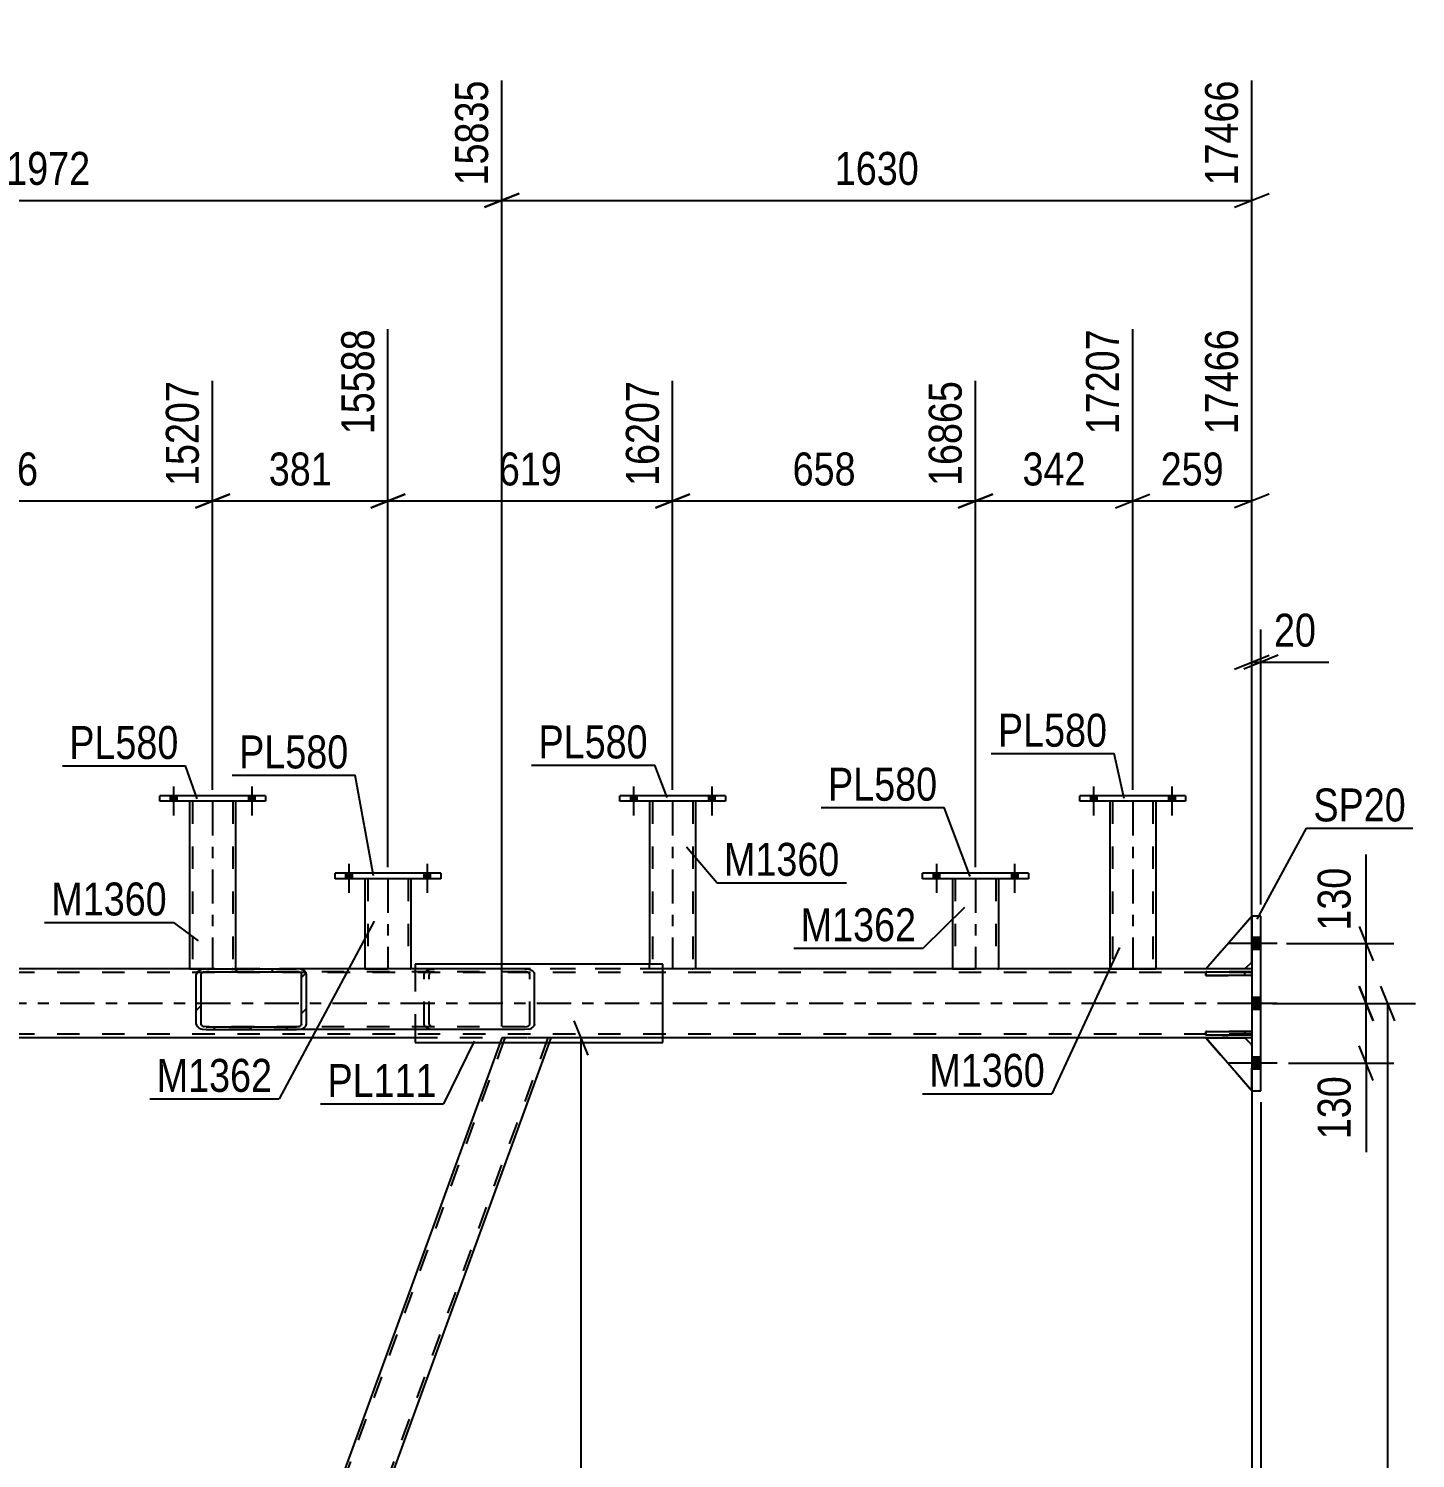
# Model space of a CAD drawing. Header units: millimetres. Extents: x -858 to 331, y -869 to -28.
# Drawn here: x -193.7 to -73.2, y -324.1 to -199.8 of the extents above; entities that cross this region are included whole.
import ezdxf

# ---------------------------------------------------------------- set-up
doc = ezdxf.new("R2010")
doc.units = ezdxf.units.MM
doc.linetypes.add('DXK_LINE_DOT2', pattern=[3.9198, 1.9599, -1.9599])
doc.linetypes.add('DXK_LINE_DOT3', pattern=[5.9187, 2.979, -0.9799, 0.9799, -0.9799])
doc.styles.add('Arial Narrow', font='ARIALN.TTF', dxfattribs={"height": 0.2})

# ---------------------------------------------------------------- blocks, each defined once
blk = doc.blocks.new('Part-570393797-13091 - 12424')
at = {"color": 2, "linetype": 'Continuous'}
for p, q in [((-133.15, -266.48), (-142.35, -266.48)), ((-142.35, -266.96), (-142.35, -266.48)), ((-133.15, -266.96), (-142.35, -266.96)), ((-133.15, -266.48), (-133.15, -266.96))]:
    blk.add_line(p, q, dxfattribs=at)
blk = doc.blocks.new('Part-570393797-12536 - 12424')
at = {"color": 7, "linetype": 'DXK_LINE_DOT2'}
for p, q in [((-87.4, -281.86), (-786.02, -281.86)), ((-87.4, -281.54), (-754, -281.54)), ((-138.61, -281.54), (-178.31, -281.54)), ((-88, -281.54), (-91.4, -281.54)), ((-87.4, -281.54), (-87.4, -287.54)), ((-87.4, -287.22), (-786.02, -287.22)), ((-138.61, -287.54), (-160.15, -287.54)), ((-88, -287.54), (-91.4, -287.54))]:
    blk.add_line(p, q, dxfattribs=at)
at = {"color": 2, "linetype": 'Continuous'}
for p, q in [((-178.31, -281.54), (-205.59, -281.54)), ((-91.4, -281.54), (-138.61, -281.54)), ((-87.4, -281.54), (-88, -281.54)), ((-160.15, -287.54), (-223.74, -287.54)), ((-91.4, -287.54), (-138.61, -287.54)), ((-87.4, -287.54), (-88, -287.54))]:
    blk.add_line(p, q, dxfattribs=at)
at = {"color": 7, "linetype": 'DXK_LINE_DOT3'}
blk.add_line((-87.4, -284.54), (-786.02, -284.54), dxfattribs=at)
blk = doc.blocks.new('Part-570393797-12477 - 12424')
at = {"color": 2, "linetype": 'Continuous'}
for p, q in [((-86.6, -276.94), (-87.4, -276.94)), ((-87.4, -276.94), (-87.4, -292.14)), ((-86.6, -292.14), (-86.6, -276.94)), ((-87.4, -292.14), (-86.6, -292.14))]:
    blk.add_line(p, q, dxfattribs=at)
blk = doc.blocks.new('Part-570393797-12488 - 12424')
at = {"color": 2, "linetype": 'Continuous'}
for p, q in [((-93.15, -266.48), (-102.35, -266.48)), ((-102.35, -266.96), (-102.35, -266.48)), ((-93.15, -266.96), (-102.35, -266.96)), ((-93.15, -266.48), (-93.15, -266.96))]:
    blk.add_line(p, q, dxfattribs=at)
blk = doc.blocks.new('Part-570393797-12652 - 12424')
at = {"color": 7, "linetype": 'DXK_LINE_DOT2'}
for p, q in [((-88, -287.54), (-91.4, -287.54)), ((-91.4, -287.54), (-87.4, -292.14)), ((-87.4, -288.14), (-88, -287.54)), ((-87.4, -292.14), (-87.4, -288.14))]:
    blk.add_line(p, q, dxfattribs=at)
blk = doc.blocks.new('Part-570393797-12523 - 12424')
at = {"color": 2, "linetype": 'Continuous'}
for p, q in [((-179.75, -266.96), (-179.75, -281.54)), ((-175.75, -266.96), (-175.75, -281.54)), ((-179.75, -281.54), (-175.75, -281.54))]:
    blk.add_line(p, q, dxfattribs=at)
at = {"color": 7, "linetype": 'DXK_LINE_DOT2'}
for p, q in [((-175.75, -266.96), (-179.75, -266.96)), ((-179.75, -266.96), (-179.71, -266.96)), ((-179.51, -266.96), (-179.51, -281.54)), ((-175.99, -266.96), (-175.99, -281.54)), ((-176, -281.54), (-176.04, -281.54)), ((-176.04, -281.54), (-176, -281.54)), ((-176, -281.54), (-175.99, -281.54)), ((-175.99, -281.54), (-176, -281.54))]:
    blk.add_line(p, q, dxfattribs=at)
at = {"color": 7, "linetype": 'DXK_LINE_DOT3'}
blk.add_line((-177.75, -266.96), (-177.75, -281.54), dxfattribs=at)
blk = doc.blocks.new('Part-570393797-12528 - 12424')
at = {"color": 2, "linetype": 'Continuous'}
for p, q in [((-173.15, -266.48), (-182.35, -266.48)), ((-182.35, -266.96), (-182.35, -266.48)), ((-173.15, -266.96), (-182.35, -266.96)), ((-173.15, -266.48), (-173.15, -266.96))]:
    blk.add_line(p, q, dxfattribs=at)
blk = doc.blocks.new('Part-570393797-12650 - 12424')
at = {"color": 7, "linetype": 'DXK_LINE_DOT2'}
for p, q in [((-91.4, -281.54), (-87.4, -276.94)), ((-87.4, -276.94), (-87.4, -280.94)), ((-87.4, -280.94), (-88, -281.54)), ((-88, -281.54), (-91.4, -281.54))]:
    blk.add_line(p, q, dxfattribs=at)
blk = doc.blocks.new('Part-570393797-12649 - 12424')
at = {"color": 2, "linetype": 'Continuous'}
for p, q in [((-91.4, -287.3), (-91.4, -286.98)), ((-91.4, -286.98), (-87.4, -286.98)), ((-87.4, -286.98), (-87.4, -287.3)), ((-87.4, -287.3), (-91.4, -287.3))]:
    blk.add_line(p, q, dxfattribs=at)
at = {"color": 7, "linetype": 'DXK_LINE_DOT2'}
blk.add_line((-88, -287.3), (-88, -286.98), dxfattribs=at)
blk = doc.blocks.new('Part-570393797-12651 - 12424')
at = {"color": 2, "linetype": 'Continuous'}
for p, q in [((-91.4, -281.54), (-87.4, -276.94)), ((-87.4, -280.94), (-88, -281.54)), ((-88, -281.54), (-91.4, -281.54))]:
    blk.add_line(p, q, dxfattribs=at)
at = {"color": 7, "linetype": 'DXK_LINE_DOT2'}
blk.add_line((-87.4, -280.94), (-87.4, -276.94), dxfattribs=at)
blk = doc.blocks.new('Part-570393797-12653 - 12424')
at = {"color": 2, "linetype": 'Continuous'}
for p, q in [((-91.4, -287.54), (-88, -287.54)), ((-87.4, -292.14), (-91.4, -287.54)), ((-88, -287.54), (-87.4, -288.14))]:
    blk.add_line(p, q, dxfattribs=at)
at = {"color": 7, "linetype": 'DXK_LINE_DOT2'}
blk.add_line((-87.4, -288.14), (-87.4, -292.14), dxfattribs=at)
blk = doc.blocks.new('Part-570393797-12672 - 12424')
at = {"color": 2, "linetype": 'Continuous'}
for p, q in [((-99.75, -266.96), (-99.75, -281.54)), ((-95.75, -266.96), (-95.75, -281.54)), ((-99.75, -281.54), (-95.75, -281.54))]:
    blk.add_line(p, q, dxfattribs=at)
at = {"color": 7, "linetype": 'DXK_LINE_DOT2'}
for p, q in [((-95.75, -266.96), (-99.75, -266.96)), ((-99.75, -266.96), (-99.71, -266.96)), ((-99.51, -266.96), (-99.51, -281.54)), ((-95.99, -266.96), (-95.99, -281.54)), ((-96.01, -281.54), (-96.05, -281.54)), ((-96.05, -281.54), (-96.01, -281.54)), ((-96.01, -281.54), (-95.99, -281.54)), ((-95.99, -281.54), (-96.01, -281.54))]:
    blk.add_line(p, q, dxfattribs=at)
at = {"color": 7, "linetype": 'DXK_LINE_DOT3'}
blk.add_line((-97.75, -266.96), (-97.75, -281.54), dxfattribs=at)
blk = doc.blocks.new('Bolt-570393797-12805 - 12424')
at = {"linetype": 'Continuous'}
for points in [[(-86.6, -279.86), (-86.6, -278.82), (-87.4, -278.82), (-87.4, -279.86)], [(-86.6, -279.86), (-86.6, -278.82), (-87.4, -278.82), (-87.4, -279.86)], [(-86.6, -279.86), (-86.6, -278.82), (-87.4, -278.82), (-87.4, -279.86)], [(-86.6, -285.06), (-86.6, -284.02), (-87.4, -284.02), (-87.4, -285.06)], [(-86.6, -285.06), (-86.6, -284.02), (-87.4, -284.02), (-87.4, -285.06)], [(-86.6, -290.26), (-86.6, -289.22), (-87.4, -289.22), (-87.4, -290.26)], [(-86.6, -290.26), (-86.6, -289.22), (-87.4, -289.22), (-87.4, -290.26)], [(-86.6, -290.26), (-86.6, -289.22), (-87.4, -289.22), (-87.4, -290.26)]]:
    blk.add_hatch(color=1, dxfattribs=at).paths.add_polyline_path(points)
at = {"color": 1, "linetype": 'Continuous'}
for p, q in [((-85.2, -279.34), (-89.4, -279.34)), ((-85.2, -279.34), (-89.4, -279.34)), ((-85.2, -279.34), (-89.4, -279.34)), ((-86.6, -278.82), (-87.4, -278.82)), ((-86.6, -278.82), (-87.4, -278.82)), ((-86.6, -278.82), (-87.4, -278.82)), ((-86.6, -279.86), (-87.4, -279.86)), ((-86.6, -279.86), (-87.4, -279.86)), ((-86.6, -279.86), (-87.4, -279.86)), ((-85.2, -284.54), (-89.4, -284.54)), ((-85.2, -284.54), (-89.4, -284.54)), ((-86.6, -284.02), (-87.4, -284.02)), ((-86.6, -284.02), (-87.4, -284.02)), ((-86.6, -285.06), (-87.4, -285.06)), ((-86.6, -285.06), (-87.4, -285.06)), ((-86.6, -289.22), (-87.4, -289.22)), ((-86.6, -289.22), (-87.4, -289.22)), ((-86.6, -289.22), (-87.4, -289.22)), ((-85.2, -289.74), (-89.4, -289.74)), ((-85.2, -289.74), (-89.4, -289.74)), ((-85.2, -289.74), (-89.4, -289.74)), ((-86.6, -290.26), (-87.4, -290.26)), ((-86.6, -290.26), (-87.4, -290.26)), ((-86.6, -290.26), (-87.4, -290.26))]:
    blk.add_line(p, q, dxfattribs=at)
blk = doc.blocks.new('Part-570393797-12725 - 12424')
at = {"color": 7, "linetype": 'DXK_LINE_DOT2'}
for p, q in [((-87.4, -281.78), (-91.4, -281.78)), ((-91.4, -281.78), (-91.4, -282.1)), ((-91.4, -282.1), (-87.4, -282.1)), ((-88, -282.1), (-88, -281.78)), ((-87.4, -282.1), (-87.4, -281.78))]:
    blk.add_line(p, q, dxfattribs=at)
blk = doc.blocks.new('Part-570393797-12731 - 12424')
at = {"color": 7, "linetype": 'DXK_LINE_DOT2'}
for p, q in [((-87.4, -286.98), (-91.4, -286.98)), ((-91.4, -286.98), (-91.4, -287.3)), ((-88, -286.98), (-88, -287.3)), ((-87.4, -287.3), (-87.4, -286.98)), ((-91.4, -287.3), (-87.4, -287.3))]:
    blk.add_line(p, q, dxfattribs=at)
blk = doc.blocks.new('Part-570393797-12736 - 12424')
at = {"color": 2, "linetype": 'Continuous'}
for p, q in [((-106.82, -273.21), (-116.02, -273.21)), ((-116.02, -273.69), (-116.02, -273.21)), ((-106.82, -273.21), (-106.82, -273.69)), ((-106.82, -273.69), (-116.02, -273.69))]:
    blk.add_line(p, q, dxfattribs=at)
blk = doc.blocks.new('Part-570393797-12741 - 12424')
at = {"color": 2, "linetype": 'Continuous'}
for p, q in [((-164.5, -273.69), (-164.5, -281.54)), ((-160.5, -273.69), (-160.5, -281.54))]:
    blk.add_line(p, q, dxfattribs=at)
at = {"color": 7, "linetype": 'DXK_LINE_DOT2'}
for p, q in [((-160.5, -273.69), (-164.5, -273.69)), ((-164.46, -273.69), (-164.5, -273.69)), ((-164.26, -273.69), (-164.26, -281.54)), ((-160.74, -273.69), (-160.74, -281.54)), ((-164.5, -281.54), (-164.5, -281.54)), ((-164.5, -281.54), (-160.5, -281.54)), ((-160.5, -281.54), (-160.5, -281.54)), ((-160.5, -281.54), (-160.5, -281.54))]:
    blk.add_line(p, q, dxfattribs=at)
at = {"color": 7, "linetype": 'DXK_LINE_DOT3'}
blk.add_line((-162.5, -273.69), (-162.5, -281.54), dxfattribs=at)
blk = doc.blocks.new('Part-570393797-12746 - 12424')
at = {"color": 2, "linetype": 'Continuous'}
for p, q in [((-157.9, -273.21), (-167.1, -273.21)), ((-167.1, -273.69), (-167.1, -273.21)), ((-157.9, -273.21), (-157.9, -273.69)), ((-157.9, -273.69), (-167.1, -273.69))]:
    blk.add_line(p, q, dxfattribs=at)
blk = doc.blocks.new('Part-570393797-12751 - 12424')
at = {"color": 2, "linetype": 'Continuous'}
for p, q in [((-113.42, -273.69), (-113.42, -281.54)), ((-109.42, -273.69), (-109.42, -281.54))]:
    blk.add_line(p, q, dxfattribs=at)
at = {"color": 7, "linetype": 'DXK_LINE_DOT2'}
for p, q in [((-109.42, -273.69), (-113.42, -273.69)), ((-113.38, -273.69), (-113.42, -273.69)), ((-113.18, -273.69), (-113.18, -281.54)), ((-109.66, -273.69), (-109.66, -281.54)), ((-113.42, -281.54), (-113.42, -281.54)), ((-113.42, -281.54), (-109.42, -281.54)), ((-109.42, -281.54), (-109.42, -281.54)), ((-109.42, -281.54), (-109.42, -281.54))]:
    blk.add_line(p, q, dxfattribs=at)
at = {"color": 7, "linetype": 'DXK_LINE_DOT3'}
blk.add_line((-111.42, -273.69), (-111.42, -281.54), dxfattribs=at)
blk = doc.blocks.new('Part-570393797-12875 - 12424')
at = {"color": 7, "linetype": 'DXK_LINE_DOT2'}
for p, q in [((-152.35, -287.54), (-195.66, -406.54)), ((-148.6, -287.54), (-191.91, -406.54)), ((-152.6, -287.54), (-152.75, -287.94)), ((-148.34, -287.54), (-152.6, -287.54)), ((-152.6, -287.54), (-152.56, -287.54)), ((-148.34, -287.54), (-148.49, -287.94)), ((-194.75, -403.33), (-195.91, -406.54)), ((-191.66, -406.54), (-195.91, -406.54)), ((-191.51, -406.14), (-191.66, -406.54))]:
    blk.add_line(p, q, dxfattribs=at)
at = {"color": 2, "linetype": 'Continuous'}
for p, q in [((-152.75, -287.94), (-194.75, -403.33)), ((-148.49, -287.94), (-191.51, -406.14))]:
    blk.add_line(p, q, dxfattribs=at)
blk = doc.blocks.new('Part-570393797-12800 - 12424')
at = {"color": 2, "linetype": 'Continuous'}
for p, q in [((-91.4, -282.1), (-91.4, -281.78)), ((-91.4, -281.78), (-87.4, -281.78)), ((-87.4, -282.1), (-91.4, -282.1)), ((-87.4, -281.78), (-87.4, -282.1))]:
    blk.add_line(p, q, dxfattribs=at)
at = {"color": 7, "linetype": 'DXK_LINE_DOT2'}
blk.add_line((-88, -282.1), (-88, -281.78), dxfattribs=at)
blk = doc.blocks.new('Bolt-570393797-12820 - 12424')
at = {"linetype": 'Continuous'}
for points in [[(-140.87, -266.48), (-141.43, -266.48), (-141.43, -266.96), (-140.87, -266.96)], [(-140.87, -266.48), (-141.43, -266.48), (-141.43, -266.96), (-140.87, -266.96)], [(-134.07, -266.48), (-134.63, -266.48), (-134.63, -266.96), (-134.07, -266.96)], [(-134.07, -266.48), (-134.63, -266.48), (-134.63, -266.96), (-134.07, -266.96)]]:
    blk.add_hatch(color=1, dxfattribs=at).paths.add_polyline_path(points)
at = {"color": 1, "linetype": 'Continuous'}
for p, q in [((-141.15, -265.68), (-141.15, -268.2)), ((-141.15, -265.68), (-141.15, -268.2)), ((-134.35, -265.68), (-134.35, -268.2)), ((-134.35, -265.68), (-134.35, -268.2)), ((-141.43, -266.48), (-141.43, -266.96)), ((-141.43, -266.48), (-141.43, -266.96)), ((-140.87, -266.48), (-140.87, -266.96)), ((-140.87, -266.48), (-140.87, -266.96)), ((-134.63, -266.48), (-134.63, -266.96)), ((-134.63, -266.48), (-134.63, -266.96)), ((-134.07, -266.48), (-134.07, -266.96)), ((-134.07, -266.48), (-134.07, -266.96))]:
    blk.add_line(p, q, dxfattribs=at)
blk = doc.blocks.new('Bolt-570393797-12822 - 12424')
at = {"linetype": 'Continuous'}
for points in [[(-100.87, -266.48), (-101.43, -266.48), (-101.43, -266.96), (-100.87, -266.96)], [(-100.87, -266.48), (-101.43, -266.48), (-101.43, -266.96), (-100.87, -266.96)], [(-94.07, -266.48), (-94.63, -266.48), (-94.63, -266.96), (-94.07, -266.96)], [(-94.07, -266.48), (-94.63, -266.48), (-94.63, -266.96), (-94.07, -266.96)]]:
    blk.add_hatch(color=1, dxfattribs=at).paths.add_polyline_path(points)
at = {"color": 1, "linetype": 'Continuous'}
for p, q in [((-101.15, -265.68), (-101.15, -268.2)), ((-101.15, -265.68), (-101.15, -268.2)), ((-94.35, -265.68), (-94.35, -268.2)), ((-94.35, -265.68), (-94.35, -268.2)), ((-101.43, -266.48), (-101.43, -266.96)), ((-101.43, -266.48), (-101.43, -266.96)), ((-100.87, -266.48), (-100.87, -266.96)), ((-100.87, -266.48), (-100.87, -266.96)), ((-94.63, -266.48), (-94.63, -266.96)), ((-94.63, -266.48), (-94.63, -266.96)), ((-94.07, -266.48), (-94.07, -266.96)), ((-94.07, -266.48), (-94.07, -266.96))]:
    blk.add_line(p, q, dxfattribs=at)
blk = doc.blocks.new('Bolt-570393797-12824 - 12424')
at = {"linetype": 'Continuous'}
for points in [[(-180.87, -266.48), (-181.43, -266.48), (-181.43, -266.96), (-180.87, -266.96)], [(-180.87, -266.48), (-181.43, -266.48), (-181.43, -266.96), (-180.87, -266.96)], [(-174.07, -266.48), (-174.63, -266.48), (-174.63, -266.96), (-174.07, -266.96)], [(-174.07, -266.48), (-174.63, -266.48), (-174.63, -266.96), (-174.07, -266.96)]]:
    blk.add_hatch(color=1, dxfattribs=at).paths.add_polyline_path(points)
at = {"color": 1, "linetype": 'Continuous'}
for p, q in [((-181.15, -265.68), (-181.15, -268.2)), ((-181.15, -265.68), (-181.15, -268.2)), ((-174.35, -265.68), (-174.35, -268.2)), ((-174.35, -265.68), (-174.35, -268.2)), ((-181.43, -266.48), (-181.43, -266.96)), ((-181.43, -266.48), (-181.43, -266.96)), ((-180.87, -266.48), (-180.87, -266.96)), ((-180.87, -266.48), (-180.87, -266.96)), ((-174.63, -266.48), (-174.63, -266.96)), ((-174.63, -266.48), (-174.63, -266.96)), ((-174.07, -266.48), (-174.07, -266.96)), ((-174.07, -266.48), (-174.07, -266.96))]:
    blk.add_line(p, q, dxfattribs=at)
blk = doc.blocks.new('Bolt-570393797-12860 - 12424')
at = {"linetype": 'Continuous'}
for points in [[(-165.62, -273.21), (-166.18, -273.21), (-166.18, -273.69), (-165.62, -273.69)], [(-165.62, -273.21), (-166.18, -273.21), (-166.18, -273.69), (-165.62, -273.69)], [(-158.82, -273.21), (-159.38, -273.21), (-159.38, -273.69), (-158.82, -273.69)], [(-158.82, -273.21), (-159.38, -273.21), (-159.38, -273.69), (-158.82, -273.69)]]:
    blk.add_hatch(color=1, dxfattribs=at).paths.add_polyline_path(points)
at = {"color": 1, "linetype": 'Continuous'}
for p, q in [((-166.18, -273.21), (-166.18, -273.69)), ((-166.18, -273.21), (-166.18, -273.69)), ((-165.9, -272.41), (-165.9, -274.93)), ((-165.9, -272.41), (-165.9, -274.93)), ((-165.62, -273.21), (-165.62, -273.69)), ((-165.62, -273.21), (-165.62, -273.69)), ((-159.38, -273.21), (-159.38, -273.69)), ((-159.38, -273.21), (-159.38, -273.69)), ((-159.1, -272.41), (-159.1, -274.93)), ((-159.1, -272.41), (-159.1, -274.93)), ((-158.82, -273.21), (-158.82, -273.69)), ((-158.82, -273.21), (-158.82, -273.69))]:
    blk.add_line(p, q, dxfattribs=at)
blk = doc.blocks.new('Part-570393797-13189 - 12424')
at = {"color": 2, "linetype": 'Continuous'}
for p, q in [((-160.15, -281.14), (-160.15, -281.54)), ((-138.61, -281.14), (-160.15, -281.14)), ((-138.61, -287.94), (-138.61, -281.14)), ((-160.15, -286.82), (-160.15, -287.94)), ((-160.15, -287.94), (-138.61, -287.94))]:
    blk.add_line(p, q, dxfattribs=at)
at = {"color": 7, "linetype": 'DXK_LINE_DOT2'}
blk.add_line((-160.15, -281.54), (-160.15, -286.82), dxfattribs=at)
blk = doc.blocks.new('Part-570393797-12868 - 12424')
at = {"linetype": 'Continuous'}
h = blk.add_hatch(dxfattribs=at)
h.set_pattern_fill('', scale=0.7, style=0, pattern_type=0)
h.set_pattern_definition([(45, (-179.1833, -282.016), (-1.57154, 1.57154), [])])
h.paths.add_polyline_path([(-179.12, -281.83), (-179.18, -282.02), (-179.18, -286.34), (-179.12, -286.52), (-178.93, -286.68), (-178.64, -286.78), (-178.31, -286.82), (-170.45, -286.82), (-170.11, -286.78), (-169.83, -286.68), (-169.64, -286.52), (-169.58, -286.34), (-169.58, -282.02), (-169.64, -281.83), (-169.83, -281.68), (-170.11, -281.57), (-170.45, -281.54), (-178.31, -281.54), (-178.64, -281.57), (-178.93, -281.68)])
h.paths.add_polyline_path([(-178.48, -281.79), (-178.31, -281.78), (-170.45, -281.78), (-170.28, -281.79), (-170.14, -281.85), (-170.05, -281.92), (-170.01, -282.02), (-170.01, -286.34), (-170.05, -286.43), (-170.14, -286.51), (-170.28, -286.56), (-170.45, -286.58), (-178.31, -286.58), (-178.48, -286.56), (-178.62, -286.51), (-178.71, -286.43), (-178.75, -286.34), (-178.75, -282.02), (-178.71, -281.92), (-178.62, -281.85)])
at = {"color": 2, "linetype": 'Continuous'}
for p, q in [((-179.12, -281.83), (-179.18, -282.02)), ((-179.18, -286.34), (-179.18, -282.02)), ((-178.75, -282.02), (-178.71, -281.92)), ((-178.75, -286.34), (-178.75, -282.02)), ((-178.31, -281.54), (-178.64, -281.57)), ((-178.48, -281.79), (-178.31, -281.78)), ((-178.31, -281.54), (-170.45, -281.54)), ((-178.31, -281.78), (-170.45, -281.78)), ((-150.62, -281.54), (-170.45, -281.54)), ((-170.11, -281.57), (-170.45, -281.54)), ((-170.45, -281.78), (-170.28, -281.79)), ((-170.05, -281.92), (-170.01, -282.02)), ((-170.01, -286.34), (-170.01, -282.02)), ((-169.58, -282.02), (-169.64, -281.83)), ((-169.58, -286.34), (-169.58, -282.02)), ((-150.62, -281.54), (-150.29, -281.57)), ((-149.81, -281.83), (-149.75, -282.02)), ((-149.75, -286.34), (-149.75, -282.02)), ((-179.18, -286.34), (-179.12, -286.52)), ((-178.71, -286.43), (-178.75, -286.34)), ((-178.64, -286.78), (-178.31, -286.82)), ((-178.31, -286.58), (-178.48, -286.56)), ((-178.31, -286.58), (-170.45, -286.58)), ((-178.31, -286.82), (-170.45, -286.82)), ((-170.28, -286.56), (-170.45, -286.58)), ((-170.45, -286.82), (-170.11, -286.78)), ((-150.62, -286.82), (-170.45, -286.82)), ((-170.01, -286.34), (-170.05, -286.43)), ((-169.64, -286.52), (-169.58, -286.34)), ((-150.29, -286.78), (-150.62, -286.82)), ((-149.75, -286.34), (-149.81, -286.52))]:
    blk.add_line(p, q, dxfattribs=at)
at = {"color": 7, "linetype": 'DXK_LINE_DOT2'}
for p, q in [((-178.31, -281.54), (-170.45, -281.54)), ((-150.62, -281.78), (-178.31, -281.78)), ((-159.35, -282.02), (-159.29, -281.83)), ((-159.35, -286.34), (-159.35, -282.02)), ((-158.88, -281.92), (-158.92, -282.02)), ((-158.92, -286.34), (-158.92, -282.02)), ((-158.82, -281.57), (-158.48, -281.54)), ((-158.48, -281.78), (-158.65, -281.79)), ((-150.45, -281.79), (-150.62, -281.78)), ((-150.18, -282.02), (-150.22, -281.92)), ((-150.18, -286.34), (-150.18, -282.02)), ((-150.62, -286.58), (-178.31, -286.58)), ((-170.45, -286.82), (-178.31, -286.82)), ((-159.29, -286.52), (-159.35, -286.34)), ((-158.92, -286.34), (-158.88, -286.43)), ((-158.48, -286.82), (-158.82, -286.78)), ((-158.65, -286.56), (-158.48, -286.58)), ((-150.62, -286.58), (-150.45, -286.56)), ((-150.22, -286.43), (-150.18, -286.34))]:
    blk.add_line(p, q, dxfattribs=at)
at = {"color": 2, "linetype": 'Continuous'}
for centre, radius, start, end in [((-178.51, -282.38), 0.817, 99.5183, 138.064), ((-178.41, -282.2), 0.409, 99.5183, 138.064), ((-170.35, -282.2), 0.409, 41.9361, 80.4818), ((-170.25, -282.38), 0.817, 41.9361, 80.4818), ((-150.42, -282.38), 0.817, 41.9361, 80.4818), ((-178.51, -285.97), 0.817, 221.9361, 260.4818), ((-178.41, -286.15), 0.409, 221.9361, 260.4818), ((-170.35, -286.15), 0.409, 279.5183, 318.064), ((-170.25, -285.97), 0.817, 279.5183, 318.064), ((-150.42, -285.97), 0.817, 279.5183, 318.064)]:
    blk.add_arc(centre, radius, start, end, dxfattribs=at)
at = {"color": 7, "linetype": 'DXK_LINE_DOT2'}
for centre, radius, start, end in [((-158.68, -282.38), 0.817, 99.5183, 138.064), ((-158.58, -282.2), 0.409, 99.5183, 138.064), ((-150.52, -282.2), 0.409, 41.9361, 80.4818), ((-158.68, -285.97), 0.817, 221.9361, 260.4818), ((-158.58, -286.15), 0.409, 221.9361, 260.4818), ((-150.52, -286.15), 0.409, 279.5183, 318.064)]:
    blk.add_arc(centre, radius, start, end, dxfattribs=at)
blk = doc.blocks.new('Bolt-570393797-12902 - 12424')
at = {"linetype": 'Continuous'}
for points in [[(-114.54, -273.21), (-115.1, -273.21), (-115.1, -273.69), (-114.54, -273.69)], [(-114.54, -273.21), (-115.1, -273.21), (-115.1, -273.69), (-114.54, -273.69)], [(-107.74, -273.21), (-108.3, -273.21), (-108.3, -273.69), (-107.74, -273.69)], [(-107.74, -273.21), (-108.3, -273.21), (-108.3, -273.69), (-107.74, -273.69)]]:
    blk.add_hatch(color=1, dxfattribs=at).paths.add_polyline_path(points)
at = {"color": 1, "linetype": 'Continuous'}
for p, q in [((-115.1, -273.21), (-115.1, -273.69)), ((-115.1, -273.21), (-115.1, -273.69)), ((-114.82, -272.41), (-114.82, -274.93)), ((-114.82, -272.41), (-114.82, -274.93)), ((-114.54, -273.21), (-114.54, -273.69)), ((-114.54, -273.21), (-114.54, -273.69)), ((-108.3, -273.21), (-108.3, -273.69)), ((-108.3, -273.21), (-108.3, -273.69)), ((-108.02, -272.41), (-108.02, -274.93)), ((-108.02, -272.41), (-108.02, -274.93)), ((-107.74, -273.21), (-107.74, -273.69)), ((-107.74, -273.21), (-107.74, -273.69))]:
    blk.add_line(p, q, dxfattribs=at)
blk = doc.blocks.new('Part-570393797-13218 - 12424')
at = {"color": 2, "linetype": 'Continuous'}
for p, q in [((-139.75, -266.96), (-139.75, -281.14)), ((-135.75, -266.96), (-135.75, -281.54)), ((-135.75, -281.54), (-138.61, -281.54))]:
    blk.add_line(p, q, dxfattribs=at)
at = {"color": 7, "linetype": 'DXK_LINE_DOT2'}
for p, q in [((-135.75, -266.96), (-139.75, -266.96)), ((-139.75, -266.96), (-139.71, -266.96)), ((-139.51, -266.96), (-139.51, -281.54)), ((-135.99, -266.96), (-135.99, -281.54)), ((-139.75, -281.54), (-139.75, -281.14)), ((-138.61, -281.54), (-139.75, -281.54)), ((-139.51, -281.54), (-139.49, -281.54)), ((-139.51, -281.54), (-139.49, -281.54)), ((-136.04, -281.54), (-136, -281.54)), ((-136, -281.54), (-136.04, -281.54)), ((-135.99, -281.54), (-136, -281.54)), ((-136, -281.54), (-135.99, -281.54))]:
    blk.add_line(p, q, dxfattribs=at)
at = {"color": 7, "linetype": 'DXK_LINE_DOT3'}
blk.add_line((-137.75, -266.96), (-137.75, -281.54), dxfattribs=at)
blk = doc.blocks.new('StraightDimension-570393797-26372 - 12424')
at = {"color": 7, "linetype": 'Continuous'}
for p, q in [((-162.5, -272.69), (-162.5, -225.9)), ((-177.75, -265.96), (-177.75, -230.4)), ((-176.25, -240.24), (-179.25, -241.44)), ((-177.75, -240.84), (-162.5, -240.84)), ((-164, -241.44), (-161, -240.24))]:
    blk.add_line(p, q, dxfattribs=at)
at = {"color": 0}
blk.add_wipeout([(-166.78, -240.09), (-166.78, -235.89), (-173.46, -235.89), (-173.46, -240.09)], dxfattribs=at)
at = {"color": 3, "style": 'Arial Narrow'}
blk.add_text('381', height=2.863, dxfattribs=at).set_placement((-172.86, -239.49))
at = {"color": 0, "linetype": 'Continuous'}
blk.add_wipeout([(-163.1, -225.3), (-167.3, -225.3), (-167.3, -235.64), (-163.1, -235.64)], dxfattribs=at)
at = {"color": 3, "linetype": 'Continuous', "style": 'Arial Narrow'}
blk.add_text('15588', height=2.863, rotation=90.0002, dxfattribs=at).set_placement((-163.7, -235.04))
blk = doc.blocks.new('StraightDimension-570393797-14388 - 12424')
at = {"color": 7, "linetype": 'Continuous'}
for p, q in [((-231.47, -286.54), (-231.47, -199.76)), ((-152.6, -286.54), (-152.6, -204.26)), ((-229.97, -214.1), (-232.97, -215.3)), ((-231.47, -214.7), (-152.6, -214.7)), ((-154.1, -215.3), (-151.1, -214.1))]:
    blk.add_line(p, q, dxfattribs=at)
at = {"color": 0}
blk.add_wipeout([(-187.78, -213.95), (-187.78, -209.75), (-196.29, -209.75), (-196.29, -213.95)], dxfattribs=at)
at = {"color": 3, "style": 'Arial Narrow'}
blk.add_text('1972', height=2.863, dxfattribs=at).set_placement((-195.69, -213.35))
at = {"color": 0, "linetype": 'Continuous'}
blk.add_wipeout([(-153.2, -203.66), (-157.4, -203.66), (-157.4, -214), (-153.2, -214)], dxfattribs=at)
at = {"color": 3, "linetype": 'Continuous', "style": 'Arial Narrow'}
blk.add_text('15835', height=2.863, rotation=90.0002, dxfattribs=at).set_placement((-153.8, -213.4))
blk = doc.blocks.new('StraightDimension-570393797-14819 - 12424')
at = {"color": 7, "linetype": 'Continuous'}
for p, q in [((-87.4, -288.54), (-87.4, -340.97)), ((-132.89, -405.54), (-132.89, -335.72)), ((-131.39, -337.97), (-134.39, -339.17)), ((-88.9, -339.17), (-85.9, -337.97)), ((-132.89, -338.57), (-87.4, -338.57))]:
    blk.add_line(p, q, dxfattribs=at)
at = {"color": 0}
blk.add_wipeout([(-105.89, -337.82), (-105.89, -333.62), (-114.4, -333.62), (-114.4, -337.82)], dxfattribs=at)
at = {"color": 3, "style": 'Arial Narrow'}
blk.add_text('1137', height=2.863, dxfattribs=at).set_placement((-113.8, -337.22))
blk = doc.blocks.new('StraightDimension-570393797-26368 - 12424')
at = {"color": 7, "linetype": 'Continuous'}
for p, q in [((-97.75, -265.96), (-97.75, -225.9)), ((-87.4, -280.54), (-87.4, -225.9)), ((-99.25, -241.44), (-96.25, -240.24)), ((-97.75, -240.84), (-87.4, -240.84)), ((-85.9, -240.24), (-88.9, -241.44))]:
    blk.add_line(p, q, dxfattribs=at)
at = {"color": 0}
blk.add_wipeout([(-89.23, -240.09), (-89.23, -235.89), (-95.92, -235.89), (-95.92, -240.09)], dxfattribs=at)
at = {"color": 3, "style": 'Arial Narrow'}
blk.add_text('259', height=2.863, dxfattribs=at).set_placement((-95.32, -239.49))
at = {"color": 0, "linetype": 'Continuous'}
blk.add_wipeout([(-88, -225.3), (-92.2, -225.3), (-92.2, -235.64), (-88, -235.64)], dxfattribs=at)
at = {"color": 3, "linetype": 'Continuous', "style": 'Arial Narrow'}
blk.add_text('17466', height=2.863, rotation=90.0002, dxfattribs=at).set_placement((-88.6, -235.04))
blk = doc.blocks.new('StraightDimension-570393797-13640 - 12424')
at = {"color": 7, "linetype": 'Continuous'}
for p, q in [((-77.46, -279.34), (-77.46, -271.6)), ((-77.46, -279.34), (-77.46, -271.6)), ((-78.06, -277.84), (-76.86, -280.84)), ((-84.39, -279.34), (-75.06, -279.34)), ((-77.46, -284.54), (-77.46, -279.34)), ((-76.86, -286.04), (-78.06, -283.04)), ((-85.6, -284.54), (-75.06, -284.54))]:
    blk.add_line(p, q, dxfattribs=at)
at = {"color": 0}
blk.add_wipeout([(-78.21, -272.13), (-82.41, -272.13), (-82.41, -278.81), (-78.21, -278.81)], dxfattribs=at)
at = {"color": 3, "style": 'Arial Narrow'}
blk.add_text('130', height=2.863, rotation=90.0002, dxfattribs=at).set_placement((-78.81, -278.21))
blk = doc.blocks.new('StraightDimension-570393797-13648 - 12424')
at = {"color": 7, "linetype": 'Continuous'}
for p, q in [((-78.06, -283.04), (-76.86, -286.04)), ((-85.6, -284.54), (-75.06, -284.54)), ((-77.46, -289.74), (-77.46, -284.54)), ((-76.86, -291.24), (-78.06, -288.24)), ((-84.2, -289.74), (-75.06, -289.74)), ((-77.46, -289.74), (-77.46, -297.47)), ((-77.46, -289.74), (-77.46, -297.47))]:
    blk.add_line(p, q, dxfattribs=at)
at = {"color": 0}
blk.add_wipeout([(-78.21, -290.26), (-82.41, -290.26), (-82.41, -296.95), (-78.21, -296.95)], dxfattribs=at)
at = {"color": 3, "style": 'Arial Narrow'}
blk.add_text('130', height=2.863, rotation=90.0002, dxfattribs=at).set_placement((-78.81, -296.35))
blk = doc.blocks.new('StraightDimension-570393797-14627 - 12424')
at = {"color": 7, "linetype": 'Continuous'}
for p, q in [((-74.97, -286.04), (-76.17, -283.04)), ((-85.6, -284.54), (-73.17, -284.54)), ((-75.57, -409.54), (-75.57, -284.54)), ((-76.17, -408.04), (-74.97, -411.04)), ((-131.09, -409.54), (-73.17, -409.54))]:
    blk.add_line(p, q, dxfattribs=at)
at = {"color": 0}
blk.add_wipeout([(-76.32, -342.78), (-80.52, -342.78), (-80.52, -351.29), (-76.32, -351.29)], dxfattribs=at)
at = {"color": 3, "style": 'Arial Narrow'}
blk.add_text('3125', height=2.863, rotation=90.0002, dxfattribs=at).set_placement((-76.92, -350.69))
blk = doc.blocks.new('StraightDimension-570393797-26373 - 12424')
at = {"color": 7, "linetype": 'Continuous'}
for p, q in [((-213.58, -265.33), (-213.58, -215.4)), ((-177.75, -265.96), (-177.75, -230.4)), ((-212.08, -240.24), (-215.08, -241.44)), ((-213.58, -240.84), (-177.75, -240.84)), ((-179.25, -241.44), (-176.25, -240.24))]:
    blk.add_line(p, q, dxfattribs=at)
at = {"color": 0}
blk.add_wipeout([(-192.32, -240.09), (-192.32, -235.89), (-199, -235.89), (-199, -240.09)], dxfattribs=at)
at = {"color": 3, "style": 'Arial Narrow'}
blk.add_text('896', height=2.863, dxfattribs=at).set_placement((-198.4, -239.49))
at = {"color": 0, "linetype": 'Continuous'}
blk.add_wipeout([(-178.35, -229.8), (-182.55, -229.8), (-182.55, -240.14), (-178.35, -240.14)], dxfattribs=at)
at = {"color": 3, "linetype": 'Continuous', "style": 'Arial Narrow'}
blk.add_text('15207', height=2.863, rotation=90.0002, dxfattribs=at).set_placement((-178.95, -239.54))
blk = doc.blocks.new('StraightDimension-570393797-26371 - 12424')
at = {"color": 7, "linetype": 'Continuous'}
for p, q in [((-162.5, -272.69), (-162.5, -225.9)), ((-137.75, -265.96), (-137.75, -230.4)), ((-161, -240.24), (-164, -241.44)), ((-162.5, -240.84), (-137.75, -240.84)), ((-139.25, -241.44), (-136.25, -240.24))]:
    blk.add_line(p, q, dxfattribs=at)
at = {"color": 0}
blk.add_wipeout([(-146.78, -240.09), (-146.78, -235.89), (-153.46, -235.89), (-153.46, -240.09)], dxfattribs=at)
at = {"color": 3, "style": 'Arial Narrow'}
blk.add_text('619', height=2.863, dxfattribs=at).set_placement((-152.86, -239.49))
at = {"color": 0, "linetype": 'Continuous'}
blk.add_wipeout([(-138.35, -229.8), (-142.55, -229.8), (-142.55, -240.14), (-138.35, -240.14)], dxfattribs=at)
at = {"color": 3, "linetype": 'Continuous', "style": 'Arial Narrow'}
blk.add_text('16207', height=2.863, rotation=90.0002, dxfattribs=at).set_placement((-138.95, -239.54))
blk = doc.blocks.new('StraightDimension-570393797-13676 - 12424')
at = {"color": 7, "linetype": 'Continuous'}
for p, q in [((-145.11, -289.04), (-146.31, -286.04)), ((-102.63, -287.54), (-148.56, -287.54)), ((-145.71, -406.54), (-145.71, -287.54))]:
    blk.add_line(p, q, dxfattribs=at)
blk = doc.blocks.new('StraightDimension-570393797-13687 - 12424')
at = {"color": 7, "linetype": 'Continuous'}
blk.add_line((-86.6, -293.14), (-86.6, -448.46), dxfattribs=at)
blk = doc.blocks.new('StraightDimension-570393797-13958 - 12424')
at = {"color": 7, "linetype": 'Continuous'}
for p, q in [((-87.4, -275.94), (-87.4, -252.01)), ((-86.6, -275.94), (-86.6, -252.01)), ((-88.9, -255.46), (-85.9, -254.26)), ((-85.1, -254.26), (-88.1, -255.46)), ((-87.4, -254.86), (-86.6, -254.86)), ((-86.6, -254.86), (-80.69, -254.86)), ((-86.6, -254.86), (-80.69, -254.86))]:
    blk.add_line(p, q, dxfattribs=at)
at = {"color": 0}
blk.add_wipeout([(-81.21, -254.11), (-81.21, -249.91), (-86.07, -249.91), (-86.07, -254.11)], dxfattribs=at)
at = {"color": 3, "style": 'Arial Narrow'}
blk.add_text('20', height=2.863, dxfattribs=at).set_placement((-85.47, -253.51))
blk = doc.blocks.new('StraightDimension-570393797-14411 - 12424')
at = {"color": 7, "linetype": 'Continuous'}
for p, q in [((-152.6, -286.54), (-152.6, -204.26)), ((-87.4, -280.54), (-87.4, -204.26)), ((-151.1, -214.1), (-154.1, -215.3)), ((-152.6, -214.7), (-87.4, -214.7)), ((-88.9, -215.3), (-85.9, -214.1))]:
    blk.add_line(p, q, dxfattribs=at)
at = {"color": 0}
blk.add_wipeout([(-115.74, -213.95), (-115.74, -209.75), (-124.25, -209.75), (-124.25, -213.95)], dxfattribs=at)
at = {"color": 3, "style": 'Arial Narrow'}
blk.add_text('1630', height=2.863, dxfattribs=at).set_placement((-123.65, -213.35))
at = {"color": 0, "linetype": 'Continuous'}
blk.add_wipeout([(-88, -203.66), (-92.2, -203.66), (-92.2, -214), (-88, -214)], dxfattribs=at)
at = {"color": 3, "linetype": 'Continuous', "style": 'Arial Narrow'}
blk.add_text('17466', height=2.863, rotation=90.0002, dxfattribs=at).set_placement((-88.6, -213.4))
blk = doc.blocks.new('StraightDimension-570393797-26369 - 12424')
at = {"color": 7, "linetype": 'Continuous'}
for p, q in [((-97.75, -265.96), (-97.75, -225.9)), ((-111.42, -272.69), (-111.42, -230.4)), ((-109.92, -240.24), (-112.92, -241.44)), ((-111.42, -240.84), (-97.75, -240.84)), ((-99.25, -241.44), (-96.25, -240.24))]:
    blk.add_line(p, q, dxfattribs=at)
at = {"color": 0}
blk.add_wipeout([(-101.24, -240.09), (-101.24, -235.89), (-107.93, -235.89), (-107.93, -240.09)], dxfattribs=at)
at = {"color": 3, "style": 'Arial Narrow'}
blk.add_text('342', height=2.863, dxfattribs=at).set_placement((-107.33, -239.49))
at = {"color": 0, "linetype": 'Continuous'}
blk.add_wipeout([(-98.35, -225.3), (-102.55, -225.3), (-102.55, -235.64), (-98.35, -235.64)], dxfattribs=at)
at = {"color": 3, "linetype": 'Continuous', "style": 'Arial Narrow'}
blk.add_text('17207', height=2.863, rotation=90.0002, dxfattribs=at).set_placement((-98.95, -235.04))
blk = doc.blocks.new('StraightDimension-570393797-26370 - 12424')
at = {"color": 7, "linetype": 'Continuous'}
for p, q in [((-137.75, -265.96), (-137.75, -230.4)), ((-111.42, -272.69), (-111.42, -230.4)), ((-136.25, -240.24), (-139.25, -241.44)), ((-137.75, -240.84), (-111.42, -240.84)), ((-112.92, -241.44), (-109.92, -240.24))]:
    blk.add_line(p, q, dxfattribs=at)
at = {"color": 0}
blk.add_wipeout([(-121.24, -240.09), (-121.24, -235.89), (-127.92, -235.89), (-127.92, -240.09)], dxfattribs=at)
at = {"color": 3, "style": 'Arial Narrow'}
blk.add_text('658', height=2.863, dxfattribs=at).set_placement((-127.32, -239.49))
at = {"color": 0, "linetype": 'Continuous'}
blk.add_wipeout([(-112.02, -229.8), (-116.22, -229.8), (-116.22, -240.14), (-112.02, -240.14)], dxfattribs=at)
at = {"color": 3, "linetype": 'Continuous', "style": 'Arial Narrow'}
blk.add_text('16865', height=2.863, rotation=90.0002, dxfattribs=at).set_placement((-112.62, -239.54))
blk = doc.blocks.new('Mark-570393797-12473 - 12424')
at = {"color": 0}
blk.add_wipeout([(-74, -268.71), (-74, -265.71), (-82.04, -265.71), (-82.04, -268.71)], dxfattribs=at)
blk.add_wipeout([(-74, -268.71), (-74, -265.71), (-82.04, -265.71), (-82.04, -268.71)], dxfattribs=at)
at = {"color": 30, "linetype": 'Continuous'}
for p, q in [((-86.94, -277.21), (-82.64, -269.31)), ((-82.64, -269.31), (-73.4, -269.31))]:
    blk.add_line(p, q, dxfattribs=at)
at = {"color": 3, "style": 'Arial Narrow'}
blk.add_text('SP20', height=2.863, dxfattribs=at).set_placement((-82.04, -268.71))
blk = doc.blocks.new('Mark-570393797-12484 - 12424')
at = {"color": 0}
blk.add_wipeout([(-99.96, -262.21), (-99.96, -259.21), (-109.47, -259.21), (-109.47, -262.21)], dxfattribs=at)
blk.add_wipeout([(-99.96, -262.21), (-99.96, -259.21), (-109.47, -259.21), (-109.47, -262.21)], dxfattribs=at)
at = {"color": 30, "linetype": 'Continuous'}
for p in [(-110.07, -262.81), (-98.49, -266.71)]:
    blk.add_line(p, (-99.36, -262.81), dxfattribs=at)
at = {"color": 3, "style": 'Arial Narrow'}
blk.add_text('PL580', height=2.863, dxfattribs=at).set_placement((-109.47, -262.21))
blk = doc.blocks.new('Mark-570393797-12519 - 12424')
at = {"color": 0}
blk.add_wipeout([(-181.72, -276.89), (-181.72, -273.89), (-191.77, -273.89), (-191.77, -276.89)], dxfattribs=at)
blk.add_wipeout([(-181.72, -276.89), (-181.72, -273.89), (-191.77, -273.89), (-191.77, -276.89)], dxfattribs=at)
at = {"color": 30, "linetype": 'Continuous'}
for p in [(-192.37, -277.49), (-178.97, -279.11)]:
    blk.add_line(p, (-181.12, -277.49), dxfattribs=at)
at = {"color": 3, "style": 'Arial Narrow'}
blk.add_text('M1360', height=2.863, dxfattribs=at).set_placement((-191.77, -276.89))
blk = doc.blocks.new('Mark-570393797-12524 - 12424')
at = {"color": 0}
blk.add_wipeout([(-180.71, -263.28), (-180.71, -260.28), (-190.21, -260.28), (-190.21, -263.28)], dxfattribs=at)
blk.add_wipeout([(-180.71, -263.28), (-180.71, -260.28), (-190.21, -260.28), (-190.21, -263.28)], dxfattribs=at)
at = {"color": 30, "linetype": 'Continuous'}
for p in [(-190.81, -263.88), (-179.1, -266.76)]:
    blk.add_line(p, (-180.11, -263.88), dxfattribs=at)
at = {"color": 3, "style": 'Arial Narrow'}
blk.add_text('PL580', height=2.863, dxfattribs=at).set_placement((-190.21, -263.28))
blk = doc.blocks.new('Mark-570393797-12668 - 12424')
at = {"color": 0}
blk.add_wipeout([(-105.38, -291.79), (-105.38, -288.79), (-115.43, -288.79), (-115.43, -291.79)], dxfattribs=at)
blk.add_wipeout([(-105.38, -291.79), (-105.38, -288.79), (-115.43, -288.79), (-115.43, -291.79)], dxfattribs=at)
at = {"color": 30, "linetype": 'Continuous'}
for p in [(-98.9, -279.69), (-116.03, -292.39)]:
    blk.add_line(p, (-104.78, -292.39), dxfattribs=at)
at = {"color": 3, "style": 'Arial Narrow'}
blk.add_text('M1360', height=2.863, dxfattribs=at).set_placement((-115.43, -291.79))
blk = doc.blocks.new('Mark-570393797-12732 - 12424')
at = {"color": 0}
blk.add_wipeout([(-114.74, -266.91), (-114.74, -263.91), (-124.24, -263.91), (-124.24, -266.91)], dxfattribs=at)
blk.add_wipeout([(-114.74, -266.91), (-114.74, -263.91), (-124.24, -263.91), (-124.24, -266.91)], dxfattribs=at)
at = {"color": 30, "linetype": 'Continuous'}
for p in [(-124.84, -267.51), (-111.89, -273.49)]:
    blk.add_line(p, (-114.14, -267.51), dxfattribs=at)
at = {"color": 3, "style": 'Arial Narrow'}
blk.add_text('PL580', height=2.863, dxfattribs=at).set_placement((-124.24, -266.91))
blk = doc.blocks.new('Mark-570393797-12737 - 12424')
at = {"color": 0}
blk.add_wipeout([(-172.56, -292.23), (-172.56, -289.23), (-182.61, -289.23), (-182.61, -292.23)], dxfattribs=at)
blk.add_wipeout([(-172.56, -292.23), (-172.56, -289.23), (-182.61, -289.23), (-182.61, -292.23)], dxfattribs=at)
at = {"color": 30, "linetype": 'Continuous'}
for p in [(-163.71, -277.39), (-183.21, -292.83)]:
    blk.add_line(p, (-171.96, -292.83), dxfattribs=at)
at = {"color": 3, "style": 'Arial Narrow'}
blk.add_text('M1362', height=2.863, dxfattribs=at).set_placement((-182.61, -292.23))
blk = doc.blocks.new('Mark-570393797-12742 - 12424')
at = {"color": 0}
blk.add_wipeout([(-165.94, -264.1), (-165.94, -261.1), (-175.44, -261.1), (-175.44, -264.1)], dxfattribs=at)
blk.add_wipeout([(-165.94, -264.1), (-165.94, -261.1), (-175.44, -261.1), (-175.44, -264.1)], dxfattribs=at)
at = {"color": 30, "linetype": 'Continuous'}
for p in [(-176.04, -264.7), (-163.77, -273.43)]:
    blk.add_line(p, (-165.34, -264.7), dxfattribs=at)
at = {"color": 3, "style": 'Arial Narrow'}
blk.add_text('PL580', height=2.863, dxfattribs=at).set_placement((-175.44, -264.1))
blk = doc.blocks.new('Mark-570393797-12747 - 12424')
at = {"color": 0}
blk.add_wipeout([(-116.57, -279.13), (-116.57, -276.13), (-126.62, -276.13), (-126.62, -279.13)], dxfattribs=at)
blk.add_wipeout([(-116.57, -279.13), (-116.57, -276.13), (-126.62, -276.13), (-126.62, -279.13)], dxfattribs=at)
at = {"color": 30, "linetype": 'Continuous'}
for p in [(-112.38, -276.21), (-127.22, -279.73)]:
    blk.add_line(p, (-115.97, -279.73), dxfattribs=at)
at = {"color": 3, "style": 'Arial Narrow'}
blk.add_text('M1362', height=2.863, dxfattribs=at).set_placement((-126.62, -279.13))
blk = doc.blocks.new('Mark-570393797-13185 - 12424')
at = {"color": 0}
blk.add_wipeout([(-158.26, -292.68), (-158.26, -289.68), (-167.76, -289.68), (-167.76, -292.68)], dxfattribs=at)
blk.add_wipeout([(-158.26, -292.68), (-158.26, -289.68), (-167.76, -289.68), (-167.76, -292.68)], dxfattribs=at)
at = {"color": 30, "linetype": 'Continuous'}
for p in [(-155.01, -287.83), (-168.36, -293.28)]:
    blk.add_line(p, (-157.66, -293.28), dxfattribs=at)
at = {"color": 3, "style": 'Arial Narrow'}
blk.add_text('PL111', height=2.863, dxfattribs=at).set_placement((-167.76, -292.68))
blk = doc.blocks.new('Mark-570393797-13087 - 12424')
at = {"color": 0}
blk.add_wipeout([(-139.9, -263.23), (-139.9, -260.23), (-149.41, -260.23), (-149.41, -263.23)], dxfattribs=at)
blk.add_wipeout([(-139.9, -263.23), (-139.9, -260.23), (-149.41, -260.23), (-149.41, -263.23)], dxfattribs=at)
at = {"color": 30, "linetype": 'Continuous'}
for p in [(-150.01, -263.83), (-138.24, -266.62)]:
    blk.add_line(p, (-139.3, -263.83), dxfattribs=at)
at = {"color": 3, "style": 'Arial Narrow'}
blk.add_text('PL580', height=2.863, dxfattribs=at).set_placement((-149.41, -263.23))
blk = doc.blocks.new('Mark-570393797-13214 - 12424')
at = {"color": 0}
blk.add_wipeout([(-123.24, -273.44), (-123.24, -270.44), (-133.29, -270.44), (-133.29, -273.44)], dxfattribs=at)
blk.add_wipeout([(-123.24, -273.44), (-123.24, -270.44), (-133.29, -270.44), (-133.29, -273.44)], dxfattribs=at)
at = {"color": 30, "linetype": 'Continuous'}
for p, q in [((-136.54, -270.92), (-133.89, -274.04)), ((-133.89, -274.04), (-122.64, -274.04))]:
    blk.add_line(p, q, dxfattribs=at)
at = {"color": 3, "style": 'Arial Narrow'}
blk.add_text('M1360', height=2.863, dxfattribs=at).set_placement((-133.29, -273.44))

msp = doc.modelspace()

# ---------------------------------------------------------------- block references
for name in ['Bolt-570393797-12824 - 12424', 'Bolt-570393797-12820 - 12424', 'Bolt-570393797-12822 - 12424', 'Part-570393797-12528 - 12424', 'Part-570393797-12523 - 12424', 'Part-570393797-13091 - 12424', 'Part-570393797-13218 - 12424', 'Part-570393797-12488 - 12424', 'Part-570393797-12672 - 12424', 'Part-570393797-12746 - 12424', 'Bolt-570393797-12860 - 12424', 'Part-570393797-12736 - 12424', 'Bolt-570393797-12902 - 12424', 'Part-570393797-12741 - 12424', 'Part-570393797-12751 - 12424', 'Part-570393797-12650 - 12424', 'Part-570393797-12651 - 12424', 'Part-570393797-12477 - 12424', 'Bolt-570393797-12805 - 12424', 'Part-570393797-12536 - 12424', 'Part-570393797-12868 - 12424', 'Part-570393797-13189 - 12424', 'Part-570393797-12725 - 12424', 'Part-570393797-12800 - 12424', 'Part-570393797-12649 - 12424', 'Part-570393797-12731 - 12424', 'Part-570393797-12875 - 12424', 'Part-570393797-12652 - 12424', 'Part-570393797-12653 - 12424']:
    msp.add_blockref(name, (0, 0))

# ---------------------------------------------------------------- next in the draw order: block references
for name in ['StraightDimension-570393797-26372 - 12424', 'StraightDimension-570393797-26368 - 12424', 'StraightDimension-570393797-14819 - 12424']:
    msp.add_blockref(name, (0, 0))

# ---------------------------------------------------------------- next in the draw order: block references
for name in ['StraightDimension-570393797-14388 - 12424', 'StraightDimension-570393797-13640 - 12424']:
    msp.add_blockref(name, (0, 0))

# ---------------------------------------------------------------- next in the draw order: block references
for name in ['StraightDimension-570393797-26373 - 12424', 'StraightDimension-570393797-26371 - 12424', 'StraightDimension-570393797-13958 - 12424', 'Mark-570393797-12519 - 12424', 'StraightDimension-570393797-13648 - 12424']:
    msp.add_blockref(name, (0, 0))

# ---------------------------------------------------------------- next in the draw order: block references
for name in ['Mark-570393797-12524 - 12424', 'Mark-570393797-12742 - 12424', 'StraightDimension-570393797-14627 - 12424']:
    msp.add_blockref(name, (0, 0))

# ---------------------------------------------------------------- next in the draw order: block references
msp.add_blockref('StraightDimension-570393797-13676 - 12424', (0, 0))

# ---------------------------------------------------------------- next in the draw order: block references
for name in ['StraightDimension-570393797-14411 - 12424', 'StraightDimension-570393797-13687 - 12424']:
    msp.add_blockref(name, (0, 0))

# ---------------------------------------------------------------- next in the draw order: block references
for name in ['StraightDimension-570393797-26369 - 12424', 'Mark-570393797-12473 - 12424', 'Mark-570393797-12737 - 12424', 'Mark-570393797-12668 - 12424']:
    msp.add_blockref(name, (0, 0))

# ---------------------------------------------------------------- next in the draw order: block references
for name in ['StraightDimension-570393797-26370 - 12424', 'Mark-570393797-12747 - 12424', 'Mark-570393797-13185 - 12424']:
    msp.add_blockref(name, (0, 0))

# ---------------------------------------------------------------- next in the draw order: block references
for name in ['Mark-570393797-12484 - 12424', 'Mark-570393797-13087 - 12424', 'Mark-570393797-12732 - 12424']:
    msp.add_blockref(name, (0, 0))

# ---------------------------------------------------------------- next in the draw order: block references
msp.add_blockref('Mark-570393797-13214 - 12424', (0, 0))

doc.saveas('drawing.dxf')
